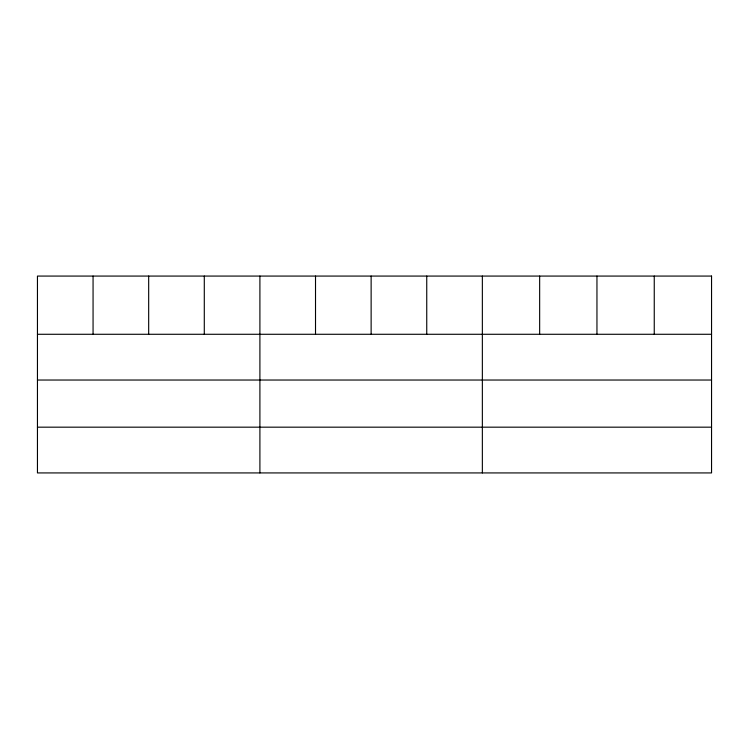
<?xml version="1.0" encoding="UTF-8"?>
<svg xmlns="http://www.w3.org/2000/svg" width="749" height="749" viewBox="0 0 749 749"><rect width="100%" height="100%" fill="white"/><g stroke="black" fill="none" stroke-linecap="round" stroke-linejoin="round"><path stroke-width="1.12" d="M37.45 334.279L711.55 334.279M37.45 380.033L711.55 380.033M37.45 427.173L711.55 427.173M654.251 276.072L654.251 334.279M596.953 276.072L596.953 334.279M539.654 276.072L539.654 334.279M482.356 276.072L482.356 472.928M426.743 276.072L426.743 334.279M371.13 276.072L371.13 334.279M315.516 276.072L315.516 334.279M259.903 276.072L259.903 472.928M204.29 276.072L204.29 334.279M148.677 276.072L148.677 334.279M93.063 276.072L93.063 334.279M711.55 276.072L37.45 276.072L37.45 472.928L711.55 472.928L711.55 276.072"/></g></svg>
